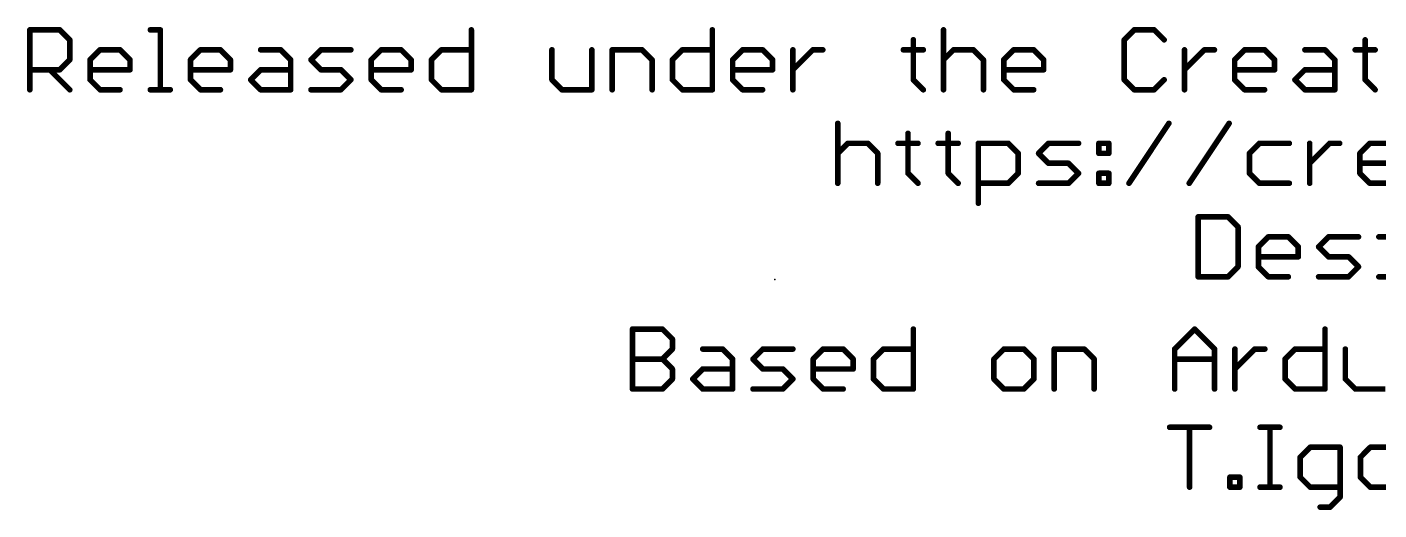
# Model space of a CAD drawing. Extents: x -0.75 to 3.47, y -1.8 to 2.11.
# Drawn here: x -0.75 to 0.696, y -1.796 to -1.28 of the extents above; entities that cross this region are included whole.
import ezdxf

# ---------------------------------------------------------------- set-up
doc = ezdxf.new("R2010")
doc.units = 0
doc.header["$MEASUREMENT"] = 0
doc.layers.add('23', color=7, linetype='CONTINUOUS')
doc.layers.add('51', color=53, linetype='CONTINUOUS')

msp = doc.modelspace()

# ---------------------------------------------------------------- linework, layer by layer
at = {"layer": '23'}
msp.add_point((0.05, -1.55), dxfattribs=at)
at = {"layer": '51', "const_width": 0.006}
for points in [[(-0.747, -1.347), (-0.747, -1.282945)], [(-0.747, -1.282945), (-0.714973, -1.282945)], [(-0.714973, -1.282945), (-0.704297, -1.293621)], [(-0.61809, -1.282945), (-0.607414, -1.282945)], [(-0.607414, -1.282945), (-0.607414, -1.347)], [(-0.274597, -1.282945), (-0.274597, -1.347)], [(-0.016777, -1.282945), (-0.016777, -1.347)], [(0.230567, -1.282945), (0.230567, -1.347)], [(0.434608, -1.282945), (0.423932, -1.293621)], [(0.455959, -1.282945), (0.434608, -1.282945)], [(0.466635, -1.293621), (0.455959, -1.282945)], [(-0.704297, -1.293621), (-0.704297, -1.314973)], [(-0.682545, -1.314973), (-0.671869, -1.304297)], [(-0.671869, -1.304297), (-0.650518, -1.304297)], [(-0.650518, -1.304297), (-0.639842, -1.314973)], [(-0.57512, -1.314973), (-0.564444, -1.304297)], [(-0.564444, -1.304297), (-0.543093, -1.304297)], [(-0.543093, -1.304297), (-0.532417, -1.314973)], [(-0.499989, -1.304297), (-0.478638, -1.304297)], [(-0.478638, -1.304297), (-0.467962, -1.314973)], [(-0.44621, -1.314973), (-0.435534, -1.304297)], [(-0.435534, -1.304297), (-0.403507, -1.304297)], [(-0.381755, -1.314973), (-0.371079, -1.304297)], [(-0.371079, -1.304297), (-0.349728, -1.304297)], [(-0.349728, -1.304297), (-0.339052, -1.314973)], [(-0.3173, -1.314973), (-0.306625, -1.304297)], [(-0.306625, -1.304297), (-0.274597, -1.304297)], [(-0.18839, -1.304297), (-0.18839, -1.336324)], [(-0.145687, -1.347), (-0.145687, -1.304297)], [(-0.123935, -1.347), (-0.123935, -1.304297)], [(-0.123935, -1.304297), (-0.091908, -1.304297)], [(-0.091908, -1.304297), (-0.081232, -1.314973)], [(-0.05948, -1.314973), (-0.048805, -1.304297)], [(-0.048805, -1.304297), (-0.016777, -1.304297)], [(0.004975, -1.314973), (0.01565, -1.304297)], [(0.01565, -1.304297), (0.037002, -1.304297)], [(0.037002, -1.304297), (0.047678, -1.314973)], [(0.06943, -1.347), (0.06943, -1.304297)], [(0.06943, -1.325648), (0.090781, -1.304297)], [(0.090781, -1.304297), (0.101457, -1.304297)], [(0.187597, -1.304297), (0.208949, -1.304297)], [(0.198273, -1.293621), (0.198273, -1.336324)], [(0.230567, -1.314973), (0.241243, -1.304297)], [(0.241243, -1.304297), (0.262594, -1.304297)], [(0.262594, -1.304297), (0.27327, -1.314973)], [(0.295022, -1.314973), (0.305698, -1.304297)], [(0.305698, -1.304297), (0.327049, -1.304297)], [(0.327049, -1.304297), (0.337725, -1.314973)], [(0.423932, -1.293621), (0.423932, -1.336324)], [(0.488387, -1.347), (0.488387, -1.304297)], [(0.488387, -1.325648), (0.509738, -1.304297)], [(0.509738, -1.304297), (0.520414, -1.304297)], [(0.542099, -1.314973), (0.552775, -1.304297)], [(0.552775, -1.304297), (0.574127, -1.304297)], [(0.574127, -1.304297), (0.584803, -1.314973)], [(0.61723, -1.304297), (0.638582, -1.304297)], [(0.638582, -1.304297), (0.649258, -1.314973)], [(0.671009, -1.304297), (0.692361, -1.304297)], [(0.681685, -1.293621), (0.681685, -1.336324)], [(-0.704297, -1.314973), (-0.714973, -1.325648)], [(-0.682545, -1.336324), (-0.682545, -1.314973)], [(-0.639842, -1.314973), (-0.639842, -1.325648)], [(-0.57512, -1.336324), (-0.57512, -1.314973)], [(-0.532417, -1.314973), (-0.532417, -1.325648)], [(-0.467962, -1.314973), (-0.467962, -1.347)], [(-0.435534, -1.325648), (-0.44621, -1.314973)], [(-0.381755, -1.336324), (-0.381755, -1.314973)], [(-0.339052, -1.314973), (-0.339052, -1.325648)], [(-0.3173, -1.336324), (-0.3173, -1.314973)], [(-0.081232, -1.314973), (-0.081232, -1.347)], [(-0.05948, -1.336324), (-0.05948, -1.314973)], [(0.004975, -1.336324), (0.004975, -1.314973)], [(0.047678, -1.314973), (0.047678, -1.325648)], [(0.27327, -1.314973), (0.27327, -1.347)], [(0.295022, -1.336324), (0.295022, -1.314973)], [(0.337725, -1.314973), (0.337725, -1.325648)], [(0.542099, -1.336324), (0.542099, -1.314973)], [(0.584803, -1.314973), (0.584803, -1.325648)], [(0.649258, -1.314973), (0.649258, -1.347)], [(-0.714973, -1.325648), (-0.747, -1.325648)], [(-0.725648, -1.325648), (-0.704297, -1.347)], [(-0.639842, -1.325648), (-0.682545, -1.325648)], [(-0.532417, -1.325648), (-0.57512, -1.325648)], [(-0.510665, -1.336324), (-0.499989, -1.325648)], [(-0.499989, -1.325648), (-0.467962, -1.325648)], [(-0.414183, -1.325648), (-0.435534, -1.325648)], [(-0.403507, -1.336324), (-0.414183, -1.325648)], [(-0.339052, -1.325648), (-0.381755, -1.325648)], [(0.047678, -1.325648), (0.004975, -1.325648)], [(0.337725, -1.325648), (0.295022, -1.325648)], [(0.584803, -1.325648), (0.542099, -1.325648)], [(0.606554, -1.336324), (0.61723, -1.325648)], [(0.61723, -1.325648), (0.649258, -1.325648)], [(-0.671869, -1.347), (-0.682545, -1.336324)], [(-0.650518, -1.347), (-0.671869, -1.347)], [(-0.61809, -1.347), (-0.596739, -1.347)], [(-0.564444, -1.347), (-0.57512, -1.336324)], [(-0.543093, -1.347), (-0.564444, -1.347)], [(-0.499989, -1.347), (-0.510665, -1.336324)], [(-0.467962, -1.347), (-0.499989, -1.347)], [(-0.44621, -1.347), (-0.414183, -1.347)], [(-0.414183, -1.347), (-0.403507, -1.336324)], [(-0.371079, -1.347), (-0.381755, -1.336324)], [(-0.349728, -1.347), (-0.371079, -1.347)], [(-0.306625, -1.347), (-0.3173, -1.336324)], [(-0.274597, -1.347), (-0.306625, -1.347)], [(-0.18839, -1.336324), (-0.177715, -1.347)], [(-0.177715, -1.347), (-0.145687, -1.347)], [(-0.048805, -1.347), (-0.05948, -1.336324)], [(-0.016777, -1.347), (-0.048805, -1.347)], [(0.01565, -1.347), (0.004975, -1.336324)], [(0.037002, -1.347), (0.01565, -1.347)], [(0.198273, -1.336324), (0.208949, -1.347)], [(0.305698, -1.347), (0.295022, -1.336324)], [(0.327049, -1.347), (0.305698, -1.347)], [(0.423932, -1.336324), (0.434608, -1.347)], [(0.434608, -1.347), (0.455959, -1.347)], [(0.455959, -1.347), (0.466635, -1.336324)], [(0.552775, -1.347), (0.542099, -1.336324)], [(0.574127, -1.347), (0.552775, -1.347)], [(0.61723, -1.347), (0.606554, -1.336324)], [(0.649258, -1.347), (0.61723, -1.347)], [(0.681685, -1.336324), (0.692361, -1.347)], [(0.117455, -1.382945), (0.117455, -1.447)], [(0.428987, -1.447), (0.47169, -1.382945)], [(0.493442, -1.447), (0.536145, -1.382945)], [(0.117455, -1.414973), (0.128131, -1.404297)], [(0.128131, -1.404297), (0.149482, -1.404297)], [(0.149482, -1.404297), (0.160158, -1.414973)], [(0.18191, -1.404297), (0.203261, -1.404297)], [(0.192586, -1.393621), (0.192586, -1.436324)], [(0.22488, -1.404297), (0.246231, -1.404297)], [(0.235556, -1.393621), (0.235556, -1.436324)], [(0.26785, -1.468352), (0.26785, -1.404297)], [(0.26785, -1.404297), (0.299877, -1.404297)], [(0.299877, -1.404297), (0.310553, -1.414973)], [(0.332305, -1.414973), (0.342981, -1.404297)], [(0.342981, -1.404297), (0.375008, -1.404297)], [(0.39676, -1.404297), (0.407436, -1.404297)], [(0.39676, -1.414973), (0.39676, -1.404297)], [(0.407436, -1.404297), (0.407436, -1.414973)], [(0.568573, -1.404297), (0.557897, -1.414973)], [(0.6006, -1.404297), (0.568573, -1.404297)], [(0.622352, -1.447), (0.622352, -1.404297)], [(0.622352, -1.425648), (0.643704, -1.404297)], [(0.643704, -1.404297), (0.65438, -1.404297)], [(0.676065, -1.414973), (0.68674, -1.404297)], [(0.68674, -1.404297), (0.708092, -1.404297)], [(0.160158, -1.414973), (0.160158, -1.447)], [(0.310553, -1.414973), (0.310553, -1.436324)], [(0.342981, -1.425648), (0.332305, -1.414973)], [(0.407436, -1.414973), (0.39676, -1.414973)], [(0.557897, -1.414973), (0.557897, -1.436324)], [(0.676065, -1.436324), (0.676065, -1.414973)], [(0.364332, -1.425648), (0.342981, -1.425648)], [(0.375008, -1.436324), (0.364332, -1.425648)], [(0.718768, -1.425648), (0.676065, -1.425648)], [(0.192586, -1.436324), (0.203261, -1.447)], [(0.235556, -1.436324), (0.246231, -1.447)], [(0.299877, -1.447), (0.26785, -1.447)], [(0.310553, -1.436324), (0.299877, -1.447)], [(0.332305, -1.447), (0.364332, -1.447)], [(0.364332, -1.447), (0.375008, -1.436324)], [(0.39676, -1.436324), (0.407436, -1.436324)], [(0.39676, -1.447), (0.39676, -1.436324)], [(0.407436, -1.447), (0.39676, -1.447)], [(0.407436, -1.436324), (0.407436, -1.447)], [(0.557897, -1.436324), (0.568573, -1.447)], [(0.568573, -1.447), (0.6006, -1.447)], [(0.68674, -1.447), (0.676065, -1.436324)], [(0.708092, -1.447), (0.68674, -1.447)], [(0.503, -1.482945), (0.503, -1.547)], [(0.535027, -1.482945), (0.503, -1.482945)], [(0.545703, -1.493621), (0.535027, -1.482945)], [(0.545703, -1.536324), (0.545703, -1.493621)], [(0.567455, -1.514973), (0.578131, -1.504297)], [(0.578131, -1.504297), (0.599482, -1.504297)], [(0.599482, -1.504297), (0.610158, -1.514973)], [(0.63191, -1.514973), (0.642586, -1.504297)], [(0.642586, -1.504297), (0.674613, -1.504297)], [(0.696365, -1.504297), (0.707041, -1.504297)], [(0.567455, -1.536324), (0.567455, -1.514973)], [(0.610158, -1.514973), (0.610158, -1.525648)], [(0.642586, -1.525648), (0.63191, -1.514973)], [(0.610158, -1.525648), (0.567455, -1.525648)], [(0.663937, -1.525648), (0.642586, -1.525648)], [(0.674613, -1.536324), (0.663937, -1.525648)], [(0.503, -1.547), (0.535027, -1.547)], [(0.535027, -1.547), (0.545703, -1.536324)], [(0.578131, -1.547), (0.567455, -1.536324)], [(0.599482, -1.547), (0.578131, -1.547)], [(0.63191, -1.547), (0.663937, -1.547)], [(0.663937, -1.547), (0.674613, -1.536324)], [(0.696365, -1.547), (0.717716, -1.547)], [(-0.102216, -1.667), (-0.102216, -1.602945)], [(-0.102216, -1.602945), (-0.070188, -1.602945)], [(-0.070188, -1.602945), (-0.059512, -1.613621)], [(0.198307, -1.602945), (0.198307, -1.667)], [(0.477879, -1.624297), (0.499231, -1.602945)], [(0.499231, -1.602945), (0.520582, -1.624297)], [(0.63875, -1.602945), (0.63875, -1.667)], [(-0.059512, -1.613621), (-0.059512, -1.624297)], [(-0.102216, -1.634973), (-0.070188, -1.634973)], [(-0.059512, -1.624297), (-0.070188, -1.634973)], [(-0.070188, -1.634973), (-0.059512, -1.645648)], [(-0.027085, -1.624297), (-0.005733, -1.624297)], [(-0.005733, -1.624297), (0.004943, -1.634973)], [(0.004943, -1.634973), (0.004943, -1.667)], [(0.026694, -1.634973), (0.03737, -1.624297)], [(0.03737, -1.645648), (0.026694, -1.634973)], [(0.03737, -1.624297), (0.069398, -1.624297)], [(0.091149, -1.634973), (0.101825, -1.624297)], [(0.091149, -1.656324), (0.091149, -1.634973)], [(0.101825, -1.624297), (0.123177, -1.624297)], [(0.123177, -1.624297), (0.133852, -1.634973)], [(0.133852, -1.634973), (0.133852, -1.645648)], [(0.155604, -1.634973), (0.16628, -1.624297)], [(0.155604, -1.656324), (0.155604, -1.634973)], [(0.16628, -1.624297), (0.198307, -1.624297)], [(0.29519, -1.624297), (0.284514, -1.634973)], [(0.284514, -1.634973), (0.284514, -1.656324)], [(0.316542, -1.624297), (0.29519, -1.624297)], [(0.327217, -1.634973), (0.316542, -1.624297)], [(0.327217, -1.656324), (0.327217, -1.634973)], [(0.348969, -1.667), (0.348969, -1.624297)], [(0.348969, -1.624297), (0.380997, -1.624297)], [(0.380997, -1.624297), (0.391672, -1.634973)], [(0.391672, -1.634973), (0.391672, -1.667)], [(0.477879, -1.667), (0.477879, -1.624297)], [(0.477879, -1.634973), (0.520582, -1.634973)], [(0.520582, -1.624297), (0.520582, -1.667)], [(0.542334, -1.667), (0.542334, -1.624297)], [(0.542334, -1.645648), (0.563686, -1.624297)], [(0.563686, -1.624297), (0.574361, -1.624297)], [(0.596047, -1.634973), (0.606722, -1.624297)], [(0.596047, -1.656324), (0.596047, -1.634973)], [(0.606722, -1.624297), (0.63875, -1.624297)], [(0.660502, -1.624297), (0.660502, -1.656324)], [(-0.059512, -1.645648), (-0.059512, -1.656324)], [(-0.037761, -1.656324), (-0.027085, -1.645648)], [(-0.027085, -1.645648), (0.004943, -1.645648)], [(0.058722, -1.645648), (0.03737, -1.645648)], [(0.069398, -1.656324), (0.058722, -1.645648)], [(0.133852, -1.645648), (0.091149, -1.645648)], [(-0.059512, -1.656324), (-0.070188, -1.667)], [(-0.027085, -1.667), (-0.037761, -1.656324)], [(0.058722, -1.667), (0.069398, -1.656324)], [(0.101825, -1.667), (0.091149, -1.656324)], [(0.16628, -1.667), (0.155604, -1.656324)], [(0.284514, -1.656324), (0.29519, -1.667)], [(0.316542, -1.667), (0.327217, -1.656324)], [(0.606722, -1.667), (0.596047, -1.656324)], [(0.660502, -1.656324), (0.671177, -1.667)], [(-0.070188, -1.667), (-0.102216, -1.667)], [(0.004943, -1.667), (-0.027085, -1.667)], [(0.026694, -1.667), (0.058722, -1.667)], [(0.123177, -1.667), (0.101825, -1.667)], [(0.198307, -1.667), (0.16628, -1.667)], [(0.29519, -1.667), (0.316542, -1.667)], [(0.63875, -1.667), (0.606722, -1.667)], [(0.671177, -1.667), (0.703205, -1.667)], [(0.472509, -1.707945), (0.515212, -1.707945)], [(0.49386, -1.772), (0.49386, -1.707945)], [(0.569191, -1.707945), (0.590543, -1.707945)], [(0.579867, -1.772), (0.579867, -1.707945)], [(0.622837, -1.729297), (0.612161, -1.739973)], [(0.654865, -1.729297), (0.622837, -1.729297)], [(0.654865, -1.782676), (0.654865, -1.729297)], [(0.687292, -1.729297), (0.676616, -1.739973)], [(0.708644, -1.729297), (0.687292, -1.729297)], [(0.612161, -1.739973), (0.612161, -1.761324)], [(0.676616, -1.739973), (0.676616, -1.761324)], [(0.536964, -1.772), (0.536964, -1.761324)], [(0.536964, -1.761324), (0.54764, -1.761324)], [(0.54764, -1.761324), (0.54764, -1.772)], [(0.612161, -1.761324), (0.622837, -1.772)], [(0.676616, -1.761324), (0.687292, -1.772)], [(0.54764, -1.772), (0.536964, -1.772)], [(0.569191, -1.772), (0.590543, -1.772)], [(0.622837, -1.772), (0.654865, -1.772)], [(0.687292, -1.772), (0.708644, -1.772)], [(0.633513, -1.793352), (0.644189, -1.793352)], [(0.644189, -1.793352), (0.654865, -1.782676)]]:
    msp.add_lwpolyline(points, dxfattribs=at)
at = {"layer": '51', "const_width": 0.003}
for points in [[(-0.7455, -1.282945, 1), (-0.7485, -1.282945)], [(-0.747, -1.281445, 1), (-0.747, -1.284445)], [(-0.713912, -1.281885, 1), (-0.716033, -1.284006)], [(-0.714973, -1.284445, 1), (-0.714973, -1.281445)], [(-0.61809, -1.281445, 1), (-0.61809, -1.284445)], [(-0.605914, -1.282945, 1), (-0.608914, -1.282945)], [(-0.607414, -1.284445, 1), (-0.607414, -1.281445)], [(-0.273097, -1.282945, 1), (-0.276097, -1.282945)], [(-0.015277, -1.282945, 1), (-0.018277, -1.282945)], [(0.232067, -1.282945, 1), (0.229067, -1.282945)], [(0.434608, -1.281445, 1), (0.434608, -1.284445)], [(0.435668, -1.284006, 1), (0.433547, -1.281885)], [(0.45702, -1.281885, 1), (0.454899, -1.284006)], [(0.455959, -1.284445, 1), (0.455959, -1.281445)], [(-0.702797, -1.293621, 1), (-0.705797, -1.293621)], [(-0.705358, -1.294682, 1), (-0.703236, -1.29256)], [(-0.671869, -1.302797, 1), (-0.671869, -1.305797)], [(-0.670809, -1.305358, 1), (-0.67293, -1.303236)], [(-0.649457, -1.303236, 1), (-0.651578, -1.305358)], [(-0.650518, -1.305797, 1), (-0.650518, -1.302797)], [(-0.564444, -1.302797, 1), (-0.564444, -1.305797)], [(-0.563384, -1.305358, 1), (-0.565505, -1.303236)], [(-0.542032, -1.303236, 1), (-0.544153, -1.305358)], [(-0.543093, -1.305797, 1), (-0.543093, -1.302797)], [(-0.499989, -1.302797, 1), (-0.499989, -1.305797)], [(-0.477577, -1.303236, 1), (-0.479698, -1.305358)], [(-0.478638, -1.305797, 1), (-0.478638, -1.302797)], [(-0.435534, -1.302797, 1), (-0.435534, -1.305797)], [(-0.434474, -1.305358, 1), (-0.436595, -1.303236)], [(-0.403507, -1.305797, 1), (-0.403507, -1.302797)], [(-0.371079, -1.302797, 1), (-0.371079, -1.305797)], [(-0.370019, -1.305358, 1), (-0.37214, -1.303236)], [(-0.348667, -1.303236, 1), (-0.350789, -1.305358)], [(-0.349728, -1.305797, 1), (-0.349728, -1.302797)], [(-0.306625, -1.302797, 1), (-0.306625, -1.305797)], [(-0.305564, -1.305358, 1), (-0.307685, -1.303236)], [(-0.274597, -1.305797, 1), (-0.274597, -1.302797)], [(-0.18689, -1.304297, 1), (-0.18989, -1.304297)], [(-0.144187, -1.304297, 1), (-0.147187, -1.304297)], [(-0.122435, -1.304297, 1), (-0.125435, -1.304297)], [(-0.123935, -1.302797, 1), (-0.123935, -1.305797)], [(-0.090847, -1.303236, 1), (-0.092969, -1.305358)], [(-0.091908, -1.305797, 1), (-0.091908, -1.302797)], [(-0.048805, -1.302797, 1), (-0.048805, -1.305797)], [(-0.047744, -1.305358, 1), (-0.049865, -1.303236)], [(-0.016777, -1.305797, 1), (-0.016777, -1.302797)], [(0.01565, -1.302797, 1), (0.01565, -1.305797)], [(0.016711, -1.305358, 1), (0.01459, -1.303236)], [(0.038063, -1.303236, 1), (0.035941, -1.305358)], [(0.037002, -1.305797, 1), (0.037002, -1.302797)], [(0.07093, -1.304297, 1), (0.06793, -1.304297)], [(0.090781, -1.302797, 1), (0.090781, -1.305797)], [(0.091842, -1.305358, 1), (0.08972, -1.303236)], [(0.101457, -1.305797, 1), (0.101457, -1.302797)], [(0.187597, -1.302797, 1), (0.187597, -1.305797)], [(0.199773, -1.293621, 1), (0.196773, -1.293621)], [(0.208949, -1.305797, 1), (0.208949, -1.302797)], [(0.241243, -1.302797, 1), (0.241243, -1.305797)], [(0.242303, -1.305358, 1), (0.240182, -1.303236)], [(0.263655, -1.303236, 1), (0.261534, -1.305358)], [(0.262594, -1.305797, 1), (0.262594, -1.302797)], [(0.305698, -1.302797, 1), (0.305698, -1.305797)], [(0.306758, -1.305358, 1), (0.304637, -1.303236)], [(0.32811, -1.303236, 1), (0.325989, -1.305358)], [(0.327049, -1.305797, 1), (0.327049, -1.302797)], [(0.425432, -1.293621, 1), (0.422432, -1.293621)], [(0.422871, -1.29256, 1), (0.424993, -1.294682)], [(0.465574, -1.294682, 1), (0.467696, -1.29256)], [(0.489887, -1.304297, 1), (0.486887, -1.304297)], [(0.509738, -1.302797, 1), (0.509738, -1.305797)], [(0.510799, -1.305358, 1), (0.508678, -1.303236)], [(0.520414, -1.305797, 1), (0.520414, -1.302797)], [(0.552775, -1.302797, 1), (0.552775, -1.305797)], [(0.553836, -1.305358, 1), (0.551714, -1.303236)], [(0.575187, -1.303236, 1), (0.573066, -1.305358)], [(0.574127, -1.305797, 1), (0.574127, -1.302797)], [(0.61723, -1.302797, 1), (0.61723, -1.305797)], [(0.639642, -1.303236, 1), (0.637521, -1.305358)], [(0.638582, -1.305797, 1), (0.638582, -1.302797)], [(0.671009, -1.302797, 1), (0.671009, -1.305797)], [(0.683185, -1.293621, 1), (0.680185, -1.293621)], [(0.692361, -1.305797, 1), (0.692361, -1.302797)], [(-0.705797, -1.314973, 1), (-0.702797, -1.314973)], [(-0.703236, -1.316033, 1), (-0.705358, -1.313912)], [(-0.681045, -1.314973, 1), (-0.684045, -1.314973)], [(-0.683606, -1.313912, 1), (-0.681484, -1.316033)], [(-0.638342, -1.314973, 1), (-0.641342, -1.314973)], [(-0.640903, -1.316033, 1), (-0.638781, -1.313912)], [(-0.57362, -1.314973, 1), (-0.57662, -1.314973)], [(-0.576181, -1.313912, 1), (-0.574059, -1.316033)], [(-0.530917, -1.314973, 1), (-0.533917, -1.314973)], [(-0.533478, -1.316033, 1), (-0.531356, -1.313912)], [(-0.466462, -1.314973, 1), (-0.469462, -1.314973)], [(-0.469023, -1.316033, 1), (-0.466901, -1.313912)], [(-0.445149, -1.313912, 1), (-0.447271, -1.316033)], [(-0.447271, -1.313912, 1), (-0.445149, -1.316033)], [(-0.380255, -1.314973, 1), (-0.383255, -1.314973)], [(-0.382816, -1.313912, 1), (-0.380695, -1.316033)], [(-0.337552, -1.314973, 1), (-0.340552, -1.314973)], [(-0.340113, -1.316033, 1), (-0.337991, -1.313912)], [(-0.3158, -1.314973, 1), (-0.3188, -1.314973)], [(-0.318361, -1.313912, 1), (-0.31624, -1.316033)], [(-0.079732, -1.314973, 1), (-0.082732, -1.314973)], [(-0.082293, -1.316033, 1), (-0.080172, -1.313912)], [(-0.05798, -1.314973, 1), (-0.06098, -1.314973)], [(-0.060541, -1.313912, 1), (-0.05842, -1.316033)], [(0.006475, -1.314973, 1), (0.003475, -1.314973)], [(0.003914, -1.313912, 1), (0.006035, -1.316033)], [(0.049178, -1.314973, 1), (0.046178, -1.314973)], [(0.046617, -1.316033, 1), (0.048738, -1.313912)], [(0.229506, -1.313912, 1), (0.231628, -1.316033)], [(0.27477, -1.314973, 1), (0.27177, -1.314973)], [(0.27221, -1.316033, 1), (0.274331, -1.313912)], [(0.296522, -1.314973, 1), (0.293522, -1.314973)], [(0.293961, -1.313912, 1), (0.296083, -1.316033)], [(0.339225, -1.314973, 1), (0.336225, -1.314973)], [(0.336664, -1.316033, 1), (0.338786, -1.313912)], [(0.543599, -1.314973, 1), (0.540599, -1.314973)], [(0.541039, -1.313912, 1), (0.54316, -1.316033)], [(0.586303, -1.314973, 1), (0.583303, -1.314973)], [(0.583742, -1.316033, 1), (0.585863, -1.313912)], [(0.650758, -1.314973, 1), (0.647758, -1.314973)], [(0.648197, -1.316033, 1), (0.650318, -1.313912)], [(-0.747, -1.324148, 1), (-0.747, -1.327148)], [(-0.724588, -1.324588, 1), (-0.726709, -1.326709)], [(-0.716033, -1.324588, 1), (-0.713912, -1.326709)], [(-0.714973, -1.327148, 1), (-0.714973, -1.324148)], [(-0.682545, -1.324148, 1), (-0.682545, -1.327148)], [(-0.641342, -1.325648, 1), (-0.638342, -1.325648)], [(-0.639842, -1.327148, 1), (-0.639842, -1.324148)], [(-0.57512, -1.324148, 1), (-0.57512, -1.327148)], [(-0.533917, -1.325648, 1), (-0.530917, -1.325648)], [(-0.532417, -1.327148, 1), (-0.532417, -1.324148)], [(-0.499989, -1.324148, 1), (-0.499989, -1.327148)], [(-0.498929, -1.326709, 1), (-0.50105, -1.324588)], [(-0.467962, -1.327148, 1), (-0.467962, -1.324148)], [(-0.435534, -1.324148, 1), (-0.435534, -1.327148)], [(-0.436595, -1.326709, 1), (-0.434474, -1.324588)], [(-0.413122, -1.324588, 1), (-0.415243, -1.326709)], [(-0.414183, -1.327148, 1), (-0.414183, -1.324148)], [(-0.381755, -1.324148, 1), (-0.381755, -1.327148)], [(-0.340552, -1.325648, 1), (-0.337552, -1.325648)], [(-0.339052, -1.327148, 1), (-0.339052, -1.324148)], [(0.004975, -1.324148, 1), (0.004975, -1.327148)], [(0.046178, -1.325648, 1), (0.049178, -1.325648)], [(0.047678, -1.327148, 1), (0.047678, -1.324148)], [(0.068369, -1.324588, 1), (0.07049, -1.326709)], [(0.295022, -1.324148, 1), (0.295022, -1.327148)], [(0.336225, -1.325648, 1), (0.339225, -1.325648)], [(0.337725, -1.327148, 1), (0.337725, -1.324148)], [(0.487326, -1.324588, 1), (0.489448, -1.326709)], [(0.542099, -1.324148, 1), (0.542099, -1.327148)], [(0.583303, -1.325648, 1), (0.586303, -1.325648)], [(0.584803, -1.327148, 1), (0.584803, -1.324148)], [(0.61723, -1.324148, 1), (0.61723, -1.327148)], [(0.618291, -1.326709, 1), (0.616169, -1.324588)], [(0.649258, -1.327148, 1), (0.649258, -1.324148)], [(-0.705358, -1.348061, 1), (-0.703236, -1.345939)], [(-0.681484, -1.335264, 1), (-0.683606, -1.337385)], [(-0.684045, -1.336324, 1), (-0.681045, -1.336324)], [(-0.671869, -1.3455, 1), (-0.671869, -1.3485)], [(-0.67293, -1.348061, 1), (-0.670809, -1.345939)], [(-0.650518, -1.3485, 1), (-0.650518, -1.3455)], [(-0.61809, -1.3455, 1), (-0.61809, -1.3485)], [(-0.596739, -1.3485, 1), (-0.596739, -1.3455)], [(-0.574059, -1.335264, 1), (-0.576181, -1.337385)], [(-0.57662, -1.336324, 1), (-0.57362, -1.336324)], [(-0.564444, -1.3455, 1), (-0.564444, -1.3485)], [(-0.565505, -1.348061, 1), (-0.563384, -1.345939)], [(-0.543093, -1.3485, 1), (-0.543093, -1.3455)], [(-0.509604, -1.335264, 1), (-0.511726, -1.337385)], [(-0.511726, -1.335264, 1), (-0.509604, -1.337385)], [(-0.499989, -1.3455, 1), (-0.499989, -1.3485)], [(-0.50105, -1.348061, 1), (-0.498929, -1.345939)], [(-0.467962, -1.3485, 1), (-0.467962, -1.3455)], [(-0.44621, -1.3455, 1), (-0.44621, -1.3485)], [(-0.415243, -1.345939, 1), (-0.413122, -1.348061)], [(-0.414183, -1.3485, 1), (-0.414183, -1.3455)], [(-0.402446, -1.337385, 1), (-0.404568, -1.335264)], [(-0.404568, -1.337385, 1), (-0.402446, -1.335264)], [(-0.380695, -1.335264, 1), (-0.382816, -1.337385)], [(-0.383255, -1.336324, 1), (-0.380255, -1.336324)], [(-0.371079, -1.3455, 1), (-0.371079, -1.3485)], [(-0.37214, -1.348061, 1), (-0.370019, -1.345939)], [(-0.349728, -1.3485, 1), (-0.349728, -1.3455)], [(-0.31624, -1.335264, 1), (-0.318361, -1.337385)], [(-0.3188, -1.336324, 1), (-0.3158, -1.336324)], [(-0.306625, -1.3455, 1), (-0.306625, -1.3485)], [(-0.307685, -1.348061, 1), (-0.305564, -1.345939)], [(-0.274597, -1.3485, 1), (-0.274597, -1.3455)], [(-0.18733, -1.335264, 1), (-0.189451, -1.337385)], [(-0.18989, -1.336324, 1), (-0.18689, -1.336324)], [(-0.177715, -1.3455, 1), (-0.177715, -1.3485)], [(-0.178775, -1.348061, 1), (-0.176654, -1.345939)], [(-0.145687, -1.3485, 1), (-0.145687, -1.3455)], [(-0.05842, -1.335264, 1), (-0.060541, -1.337385)], [(-0.06098, -1.336324, 1), (-0.05798, -1.336324)], [(-0.048805, -1.3455, 1), (-0.048805, -1.3485)], [(-0.049865, -1.348061, 1), (-0.047744, -1.345939)], [(-0.016777, -1.3485, 1), (-0.016777, -1.3455)], [(0.006035, -1.335264, 1), (0.003914, -1.337385)], [(0.003475, -1.336324, 1), (0.006475, -1.336324)], [(0.01565, -1.3455, 1), (0.01565, -1.3485)], [(0.01459, -1.348061, 1), (0.016711, -1.345939)], [(0.037002, -1.3485, 1), (0.037002, -1.3455)], [(0.199333, -1.335264, 1), (0.197212, -1.337385)], [(0.196773, -1.336324, 1), (0.199773, -1.336324)], [(0.207888, -1.348061, 1), (0.210009, -1.345939)], [(0.296083, -1.335264, 1), (0.293961, -1.337385)], [(0.293522, -1.336324, 1), (0.296522, -1.336324)], [(0.305698, -1.3455, 1), (0.305698, -1.3485)], [(0.304637, -1.348061, 1), (0.306758, -1.345939)], [(0.327049, -1.3485, 1), (0.327049, -1.3455)], [(0.424993, -1.335264, 1), (0.422871, -1.337385)], [(0.422432, -1.336324, 1), (0.425432, -1.336324)], [(0.434608, -1.3455, 1), (0.434608, -1.3485)], [(0.433547, -1.348061, 1), (0.435668, -1.345939)], [(0.454899, -1.345939, 1), (0.45702, -1.348061)], [(0.455959, -1.3485, 1), (0.455959, -1.3455)], [(0.467696, -1.337385, 1), (0.465574, -1.335264)], [(0.540599, -1.336324, 1), (0.543599, -1.336324)], [(0.54316, -1.335264, 1), (0.541039, -1.337385)], [(0.552775, -1.3455, 1), (0.552775, -1.3485)], [(0.551714, -1.348061, 1), (0.553836, -1.345939)], [(0.574127, -1.3485, 1), (0.574127, -1.3455)], [(0.607615, -1.335264, 1), (0.605494, -1.337385)], [(0.605494, -1.335264, 1), (0.607615, -1.337385)], [(0.61723, -1.3455, 1), (0.61723, -1.3485)], [(0.616169, -1.348061, 1), (0.618291, -1.345939)], [(0.649258, -1.3485, 1), (0.649258, -1.3455)], [(0.682746, -1.335264, 1), (0.680624, -1.337385)], [(0.680185, -1.336324, 1), (0.683185, -1.336324)], [(0.6913, -1.348061, 1), (0.693422, -1.345939)], [(-0.7485, -1.347, 1), (-0.7455, -1.347)], [(-0.608914, -1.347, 1), (-0.605914, -1.347)], [(-0.469462, -1.347, 1), (-0.466462, -1.347)], [(-0.276097, -1.347, 1), (-0.273097, -1.347)], [(-0.147187, -1.347, 1), (-0.144187, -1.347)], [(-0.125435, -1.347, 1), (-0.122435, -1.347)], [(-0.082732, -1.347, 1), (-0.079732, -1.347)], [(-0.018277, -1.347, 1), (-0.015277, -1.347)], [(0.06793, -1.347, 1), (0.07093, -1.347)], [(0.229067, -1.347, 1), (0.232067, -1.347)], [(0.27177, -1.347, 1), (0.27477, -1.347)], [(0.486887, -1.347, 1), (0.489887, -1.347)], [(0.647758, -1.347, 1), (0.650758, -1.347)], [(0.118955, -1.382945, 1), (0.115955, -1.382945)], [(0.472939, -1.383777, 1), (0.470442, -1.382113)], [(0.537393, -1.383777, 1), (0.534897, -1.382113)], [(0.128131, -1.402797, 1), (0.128131, -1.405797)], [(0.129191, -1.405358, 1), (0.12707, -1.403236)], [(0.150543, -1.403236, 1), (0.148422, -1.405358)], [(0.149482, -1.405797, 1), (0.149482, -1.402797)], [(0.18191, -1.402797, 1), (0.18191, -1.405797)], [(0.194086, -1.393621, 1), (0.191086, -1.393621)], [(0.203261, -1.405797, 1), (0.203261, -1.402797)], [(0.22488, -1.402797, 1), (0.22488, -1.405797)], [(0.237056, -1.393621, 1), (0.234056, -1.393621)], [(0.246231, -1.405797, 1), (0.246231, -1.402797)], [(0.26935, -1.404297, 1), (0.26635, -1.404297)], [(0.26785, -1.402797, 1), (0.26785, -1.405797)], [(0.300938, -1.403236, 1), (0.298817, -1.405358)], [(0.299877, -1.405797, 1), (0.299877, -1.402797)], [(0.342981, -1.402797, 1), (0.342981, -1.405797)], [(0.344041, -1.405358, 1), (0.34192, -1.403236)], [(0.375008, -1.405797, 1), (0.375008, -1.402797)], [(0.39676, -1.402797, 1), (0.39676, -1.405797)], [(0.39826, -1.404297, 1), (0.39526, -1.404297)], [(0.408936, -1.404297, 1), (0.405936, -1.404297)], [(0.407436, -1.405797, 1), (0.407436, -1.402797)], [(0.568573, -1.402797, 1), (0.568573, -1.405797)], [(0.569634, -1.405358, 1), (0.567512, -1.403236)], [(0.6006, -1.405797, 1), (0.6006, -1.402797)], [(0.623852, -1.404297, 1), (0.620852, -1.404297)], [(0.643704, -1.402797, 1), (0.643704, -1.405797)], [(0.644764, -1.405358, 1), (0.642643, -1.403236)], [(0.65438, -1.405797, 1), (0.65438, -1.402797)], [(0.68674, -1.402797, 1), (0.68674, -1.405797)], [(0.687801, -1.405358, 1), (0.68568, -1.403236)], [(0.116394, -1.413912, 1), (0.118516, -1.416033)], [(0.161658, -1.414973, 1), (0.158658, -1.414973)], [(0.159097, -1.416033, 1), (0.161219, -1.413912)], [(0.312053, -1.414973, 1), (0.309053, -1.414973)], [(0.309492, -1.416033, 1), (0.311614, -1.413912)], [(0.333366, -1.413912, 1), (0.331244, -1.416033)], [(0.331244, -1.413912, 1), (0.333366, -1.416033)], [(0.39676, -1.413473, 1), (0.39676, -1.416473)], [(0.39526, -1.414973, 1), (0.39826, -1.414973)], [(0.405936, -1.414973, 1), (0.408936, -1.414973)], [(0.407436, -1.416473, 1), (0.407436, -1.413473)], [(0.559397, -1.414973, 1), (0.556397, -1.414973)], [(0.556837, -1.413912, 1), (0.558958, -1.416033)], [(0.677565, -1.414973, 1), (0.674565, -1.414973)], [(0.675004, -1.413912, 1), (0.677125, -1.416033)], [(0.342981, -1.424148, 1), (0.342981, -1.427148)], [(0.34192, -1.426709, 1), (0.344041, -1.424588)], [(0.365393, -1.424588, 1), (0.363272, -1.426709)], [(0.364332, -1.427148, 1), (0.364332, -1.424148)], [(0.621292, -1.424588, 1), (0.623413, -1.426709)], [(0.676065, -1.424148, 1), (0.676065, -1.427148)], [(0.115955, -1.447, 1), (0.118955, -1.447)], [(0.158658, -1.447, 1), (0.161658, -1.447)], [(0.193646, -1.435264, 1), (0.191525, -1.437385)], [(0.191086, -1.436324, 1), (0.194086, -1.436324)], [(0.202201, -1.448061, 1), (0.204322, -1.445939)], [(0.236616, -1.435264, 1), (0.234495, -1.437385)], [(0.234056, -1.436324, 1), (0.237056, -1.436324)], [(0.245171, -1.448061, 1), (0.247292, -1.445939)], [(0.26785, -1.4455, 1), (0.26785, -1.4485)], [(0.298817, -1.445939, 1), (0.300938, -1.448061)], [(0.299877, -1.4485, 1), (0.299877, -1.4455)], [(0.309053, -1.436324, 1), (0.312053, -1.436324)], [(0.311614, -1.437385, 1), (0.309492, -1.435264)], [(0.332305, -1.4455, 1), (0.332305, -1.4485)], [(0.363272, -1.445939, 1), (0.365393, -1.448061)], [(0.364332, -1.4485, 1), (0.364332, -1.4455)], [(0.376069, -1.437385, 1), (0.373947, -1.435264)], [(0.373947, -1.437385, 1), (0.376069, -1.435264)], [(0.39676, -1.434824, 1), (0.39676, -1.437824)], [(0.39826, -1.436324, 1), (0.39526, -1.436324)], [(0.39676, -1.4455, 1), (0.39676, -1.4485)], [(0.39526, -1.447, 1), (0.39826, -1.447)], [(0.408936, -1.436324, 1), (0.405936, -1.436324)], [(0.405936, -1.447, 1), (0.408936, -1.447)], [(0.407436, -1.437824, 1), (0.407436, -1.434824)], [(0.407436, -1.4485, 1), (0.407436, -1.4455)], [(0.427739, -1.446168, 1), (0.430235, -1.447832)], [(0.492194, -1.446168, 1), (0.49469, -1.447832)], [(0.556397, -1.436324, 1), (0.559397, -1.436324)], [(0.558958, -1.435264, 1), (0.556837, -1.437385)], [(0.568573, -1.4455, 1), (0.568573, -1.4485)], [(0.567512, -1.448061, 1), (0.569634, -1.445939)], [(0.6006, -1.4485, 1), (0.6006, -1.4455)], [(0.620852, -1.447, 1), (0.623852, -1.447)], [(0.677125, -1.435264, 1), (0.675004, -1.437385)], [(0.674565, -1.436324, 1), (0.677565, -1.436324)], [(0.68674, -1.4455, 1), (0.68674, -1.4485)], [(0.68568, -1.448061, 1), (0.687801, -1.445939)], [(0.26635, -1.468352, 1), (0.26935, -1.468352)], [(0.5045, -1.482945, 1), (0.5015, -1.482945)], [(0.503, -1.481445, 1), (0.503, -1.484445)], [(0.536088, -1.481885, 1), (0.533967, -1.484006)], [(0.535027, -1.484445, 1), (0.535027, -1.481445)], [(0.547203, -1.493621, 1), (0.544203, -1.493621)], [(0.544642, -1.494682, 1), (0.546764, -1.49256)], [(0.578131, -1.502797, 1), (0.578131, -1.505797)], [(0.579191, -1.505358, 1), (0.57707, -1.503236)], [(0.600543, -1.503236, 1), (0.598422, -1.505358)], [(0.599482, -1.505797, 1), (0.599482, -1.502797)], [(0.642586, -1.502797, 1), (0.642586, -1.505797)], [(0.643646, -1.505358, 1), (0.641525, -1.503236)], [(0.674613, -1.505797, 1), (0.674613, -1.502797)], [(0.696365, -1.502797, 1), (0.696365, -1.505797)], [(0.568955, -1.514973, 1), (0.565955, -1.514973)], [(0.566394, -1.513912, 1), (0.568516, -1.516033)], [(0.611658, -1.514973, 1), (0.608658, -1.514973)], [(0.609097, -1.516033, 1), (0.611219, -1.513912)], [(0.632971, -1.513912, 1), (0.630849, -1.516033)], [(0.630849, -1.513912, 1), (0.632971, -1.516033)], [(0.567455, -1.524148, 1), (0.567455, -1.527148)], [(0.608658, -1.525648, 1), (0.611658, -1.525648)], [(0.610158, -1.527148, 1), (0.610158, -1.524148)], [(0.642586, -1.524148, 1), (0.642586, -1.527148)], [(0.641525, -1.526709, 1), (0.643646, -1.524588)], [(0.664998, -1.524588, 1), (0.662877, -1.526709)], [(0.663937, -1.527148, 1), (0.663937, -1.524148)], [(0.503, -1.5455, 1), (0.503, -1.5485)], [(0.5015, -1.547, 1), (0.5045, -1.547)], [(0.533967, -1.545939, 1), (0.536088, -1.548061)], [(0.535027, -1.5485, 1), (0.535027, -1.5455)], [(0.544203, -1.536324, 1), (0.547203, -1.536324)], [(0.546764, -1.537385, 1), (0.544642, -1.535264)], [(0.568516, -1.535264, 1), (0.566394, -1.537385)], [(0.565955, -1.536324, 1), (0.568955, -1.536324)], [(0.578131, -1.5455, 1), (0.578131, -1.5485)], [(0.57707, -1.548061, 1), (0.579191, -1.545939)], [(0.599482, -1.5485, 1), (0.599482, -1.5455)], [(0.63191, -1.5455, 1), (0.63191, -1.5485)], [(0.662877, -1.545939, 1), (0.664998, -1.548061)], [(0.663937, -1.5485, 1), (0.663937, -1.5455)], [(0.675674, -1.537385, 1), (0.673552, -1.535264)], [(0.673552, -1.537385, 1), (0.675674, -1.535264)], [(0.696365, -1.5455, 1), (0.696365, -1.5485)], [(-0.100716, -1.602945, 1), (-0.103716, -1.602945)], [(-0.102216, -1.601445, 1), (-0.102216, -1.604445)], [(-0.069128, -1.601885, 1), (-0.071249, -1.604006)], [(-0.070188, -1.604445, 1), (-0.070188, -1.601445)], [(0.199807, -1.602945, 1), (0.196807, -1.602945)], [(0.500291, -1.601885, 1), (0.49817, -1.604006)], [(0.500291, -1.604006, 1), (0.49817, -1.601885)], [(0.64025, -1.602945, 1), (0.63725, -1.602945)], [(-0.058012, -1.613621, 1), (-0.061012, -1.613621)], [(-0.060573, -1.614682, 1), (-0.058452, -1.61256)], [(-0.102216, -1.633473, 1), (-0.102216, -1.636473)], [(-0.069128, -1.633912, 1), (-0.071249, -1.636033)], [(-0.071249, -1.633912, 1), (-0.069128, -1.636033)], [(-0.070188, -1.636473, 1), (-0.070188, -1.633473)], [(-0.061012, -1.624297, 1), (-0.058012, -1.624297)], [(-0.058452, -1.625358, 1), (-0.060573, -1.623236)], [(-0.027085, -1.622797, 1), (-0.027085, -1.625797)], [(-0.004673, -1.623236, 1), (-0.006794, -1.625358)], [(-0.005733, -1.625797, 1), (-0.005733, -1.622797)], [(0.006443, -1.634973, 1), (0.003443, -1.634973)], [(0.003882, -1.636033, 1), (0.006003, -1.633912)], [(0.027755, -1.633912, 1), (0.025634, -1.636033)], [(0.025634, -1.633912, 1), (0.027755, -1.636033)], [(0.03737, -1.622797, 1), (0.03737, -1.625797)], [(0.038431, -1.625358, 1), (0.036309, -1.623236)], [(0.069398, -1.625797, 1), (0.069398, -1.622797)], [(0.092649, -1.634973, 1), (0.089649, -1.634973)], [(0.090089, -1.633912, 1), (0.09221, -1.636033)], [(0.101825, -1.622797, 1), (0.101825, -1.625797)], [(0.102886, -1.625358, 1), (0.100764, -1.623236)], [(0.124237, -1.623236, 1), (0.122116, -1.625358)], [(0.123177, -1.625797, 1), (0.123177, -1.622797)], [(0.135352, -1.634973, 1), (0.132352, -1.634973)], [(0.132792, -1.636033, 1), (0.134913, -1.633912)], [(0.157104, -1.634973, 1), (0.154104, -1.634973)], [(0.154544, -1.633912, 1), (0.156665, -1.636033)], [(0.16628, -1.622797, 1), (0.16628, -1.625797)], [(0.167341, -1.625358, 1), (0.165219, -1.623236)], [(0.198307, -1.625797, 1), (0.198307, -1.622797)], [(0.286014, -1.634973, 1), (0.283014, -1.634973)], [(0.283454, -1.633912, 1), (0.285575, -1.636033)], [(0.29519, -1.622797, 1), (0.29519, -1.625797)], [(0.296251, -1.625358, 1), (0.294129, -1.623236)], [(0.317602, -1.623236, 1), (0.315481, -1.625358)], [(0.316542, -1.625797, 1), (0.316542, -1.622797)], [(0.328717, -1.634973, 1), (0.325717, -1.634973)], [(0.326157, -1.636033, 1), (0.328278, -1.633912)], [(0.350469, -1.624297, 1), (0.347469, -1.624297)], [(0.348969, -1.622797, 1), (0.348969, -1.625797)], [(0.382057, -1.623236, 1), (0.379936, -1.625358)], [(0.380997, -1.625797, 1), (0.380997, -1.622797)], [(0.393172, -1.634973, 1), (0.390172, -1.634973)], [(0.390612, -1.636033, 1), (0.392733, -1.633912)], [(0.479379, -1.624297, 1), (0.476379, -1.624297)], [(0.476819, -1.623236, 1), (0.47894, -1.625358)], [(0.477879, -1.633473, 1), (0.477879, -1.636473)], [(0.522082, -1.624297, 1), (0.519082, -1.624297)], [(0.519522, -1.625358, 1), (0.521643, -1.623236)], [(0.520582, -1.636473, 1), (0.520582, -1.633473)], [(0.543834, -1.624297, 1), (0.540834, -1.624297)], [(0.563686, -1.622797, 1), (0.563686, -1.625797)], [(0.564746, -1.625358, 1), (0.562625, -1.623236)], [(0.574361, -1.625797, 1), (0.574361, -1.622797)], [(0.597547, -1.634973, 1), (0.594547, -1.634973)], [(0.594986, -1.633912, 1), (0.597107, -1.636033)], [(0.606722, -1.622797, 1), (0.606722, -1.625797)], [(0.607783, -1.625358, 1), (0.605662, -1.623236)], [(0.63875, -1.625797, 1), (0.63875, -1.622797)], [(0.662002, -1.624297, 1), (0.659002, -1.624297)], [(-0.058012, -1.645648, 1), (-0.061012, -1.645648)], [(-0.060573, -1.646709, 1), (-0.058452, -1.644588)], [(-0.027085, -1.644148, 1), (-0.027085, -1.647148)], [(-0.026024, -1.646709, 1), (-0.028146, -1.644588)], [(0.004943, -1.647148, 1), (0.004943, -1.644148)], [(0.03737, -1.644148, 1), (0.03737, -1.647148)], [(0.036309, -1.646709, 1), (0.038431, -1.644588)], [(0.059782, -1.644588, 1), (0.057661, -1.646709)], [(0.058722, -1.647148, 1), (0.058722, -1.644148)], [(0.091149, -1.644148, 1), (0.091149, -1.647148)], [(0.132352, -1.645648, 1), (0.135352, -1.645648)], [(0.133852, -1.647148, 1), (0.133852, -1.644148)], [(0.541273, -1.644588, 1), (0.543395, -1.646709)], [(-0.061012, -1.656324, 1), (-0.058012, -1.656324)], [(-0.058452, -1.657385, 1), (-0.060573, -1.655264)], [(-0.0367, -1.655264, 1), (-0.038821, -1.657385)], [(-0.038821, -1.655264, 1), (-0.0367, -1.657385)], [(0.070458, -1.657385, 1), (0.068337, -1.655264)], [(0.068337, -1.657385, 1), (0.070458, -1.655264)], [(0.089649, -1.656324, 1), (0.092649, -1.656324)], [(0.09221, -1.655264, 1), (0.090089, -1.657385)], [(0.154104, -1.656324, 1), (0.157104, -1.656324)], [(0.156665, -1.655264, 1), (0.154544, -1.657385)], [(0.283014, -1.656324, 1), (0.286014, -1.656324)], [(0.285575, -1.655264, 1), (0.283454, -1.657385)], [(0.325717, -1.656324, 1), (0.328717, -1.656324)], [(0.328278, -1.657385, 1), (0.326157, -1.655264)], [(0.597107, -1.655264, 1), (0.594986, -1.657385)], [(0.594547, -1.656324, 1), (0.597547, -1.656324)], [(0.661562, -1.655264, 1), (0.659441, -1.657385)], [(0.659002, -1.656324, 1), (0.662002, -1.656324)], [(-0.102216, -1.6655, 1), (-0.102216, -1.6685)], [(-0.103716, -1.667, 1), (-0.100716, -1.667)], [(-0.071249, -1.665939, 1), (-0.069128, -1.668061)], [(-0.070188, -1.6685, 1), (-0.070188, -1.6655)], [(-0.027085, -1.6655, 1), (-0.027085, -1.6685)], [(-0.028146, -1.668061, 1), (-0.026024, -1.665939)], [(0.003443, -1.667, 1), (0.006443, -1.667)], [(0.004943, -1.6685, 1), (0.004943, -1.6655)], [(0.026694, -1.6655, 1), (0.026694, -1.6685)], [(0.057661, -1.665939, 1), (0.059782, -1.668061)], [(0.058722, -1.6685, 1), (0.058722, -1.6655)], [(0.101825, -1.6655, 1), (0.101825, -1.6685)], [(0.100764, -1.668061, 1), (0.102886, -1.665939)], [(0.123177, -1.6685, 1), (0.123177, -1.6655)], [(0.16628, -1.6655, 1), (0.16628, -1.6685)], [(0.165219, -1.668061, 1), (0.167341, -1.665939)], [(0.196807, -1.667, 1), (0.199807, -1.667)], [(0.198307, -1.6685, 1), (0.198307, -1.6655)], [(0.29519, -1.6655, 1), (0.29519, -1.6685)], [(0.294129, -1.668061, 1), (0.296251, -1.665939)], [(0.315481, -1.665939, 1), (0.317602, -1.668061)], [(0.316542, -1.6685, 1), (0.316542, -1.6655)], [(0.347469, -1.667, 1), (0.350469, -1.667)], [(0.390172, -1.667, 1), (0.393172, -1.667)], [(0.476379, -1.667, 1), (0.479379, -1.667)], [(0.519082, -1.667, 1), (0.522082, -1.667)], [(0.540834, -1.667, 1), (0.543834, -1.667)], [(0.606722, -1.6655, 1), (0.606722, -1.6685)], [(0.605662, -1.668061, 1), (0.607783, -1.665939)], [(0.63725, -1.667, 1), (0.64025, -1.667)], [(0.63875, -1.6685, 1), (0.63875, -1.6655)], [(0.671177, -1.6655, 1), (0.671177, -1.6685)], [(0.670117, -1.668061, 1), (0.672238, -1.665939)], [(0.472509, -1.706445, 1), (0.472509, -1.709445)], [(0.49536, -1.707945, 1), (0.49236, -1.707945)], [(0.515212, -1.709445, 1), (0.515212, -1.706445)], [(0.569191, -1.706445, 1), (0.569191, -1.709445)], [(0.581367, -1.707945, 1), (0.578367, -1.707945)], [(0.590543, -1.709445, 1), (0.590543, -1.706445)], [(0.622837, -1.727797, 1), (0.622837, -1.730797)], [(0.623898, -1.730358, 1), (0.621776, -1.728236)], [(0.656365, -1.729297, 1), (0.653365, -1.729297)], [(0.654865, -1.730797, 1), (0.654865, -1.727797)], [(0.687292, -1.727797, 1), (0.687292, -1.730797)], [(0.688353, -1.730358, 1), (0.686231, -1.728236)], [(0.613661, -1.739973, 1), (0.610661, -1.739973)], [(0.611101, -1.738912, 1), (0.613222, -1.741033)], [(0.678116, -1.739973, 1), (0.675116, -1.739973)], [(0.675556, -1.738912, 1), (0.677677, -1.741033)], [(0.538464, -1.761324, 1), (0.535464, -1.761324)], [(0.536964, -1.759824, 1), (0.536964, -1.762824)], [(0.54914, -1.761324, 1), (0.54614, -1.761324)], [(0.54764, -1.762824, 1), (0.54764, -1.759824)], [(0.610661, -1.761324, 1), (0.613661, -1.761324)], [(0.613222, -1.760264, 1), (0.611101, -1.762385)], [(0.675116, -1.761324, 1), (0.678116, -1.761324)], [(0.677677, -1.760264, 1), (0.675556, -1.762385)], [(0.49236, -1.772, 1), (0.49536, -1.772)], [(0.536964, -1.7705, 1), (0.536964, -1.7735)], [(0.535464, -1.772, 1), (0.538464, -1.772)], [(0.54614, -1.772, 1), (0.54914, -1.772)], [(0.54764, -1.7735, 1), (0.54764, -1.7705)], [(0.569191, -1.7705, 1), (0.569191, -1.7735)], [(0.578367, -1.772, 1), (0.581367, -1.772)], [(0.590543, -1.7735, 1), (0.590543, -1.7705)], [(0.622837, -1.7705, 1), (0.622837, -1.7735)], [(0.621776, -1.773061, 1), (0.623898, -1.770939)], [(0.654865, -1.7735, 1), (0.654865, -1.7705)], [(0.687292, -1.7705, 1), (0.687292, -1.7735)], [(0.686231, -1.773061, 1), (0.688353, -1.770939)], [(0.633513, -1.791852, 1), (0.633513, -1.794852)], [(0.643128, -1.792291, 1), (0.645249, -1.794412)], [(0.644189, -1.794852, 1), (0.644189, -1.791852)], [(0.653365, -1.782676, 1), (0.656365, -1.782676)], [(0.655925, -1.783736, 1), (0.653804, -1.781615)]]:
    msp.add_lwpolyline(points, format="xyb", dxfattribs=at)

doc.saveas('drawing.dxf')
